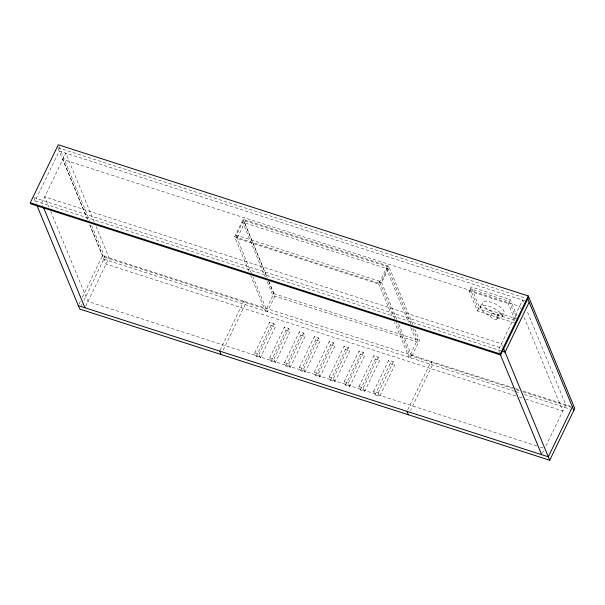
<?xml version="1.0" encoding="UTF-8"?>
<svg xmlns="http://www.w3.org/2000/svg" width="605" height="605" viewBox="0 0 605 605"><rect width="100%" height="100%" fill="white"/><g stroke="black" fill="none" stroke-linecap="round" stroke-linejoin="round"><path stroke-width="0.45" stroke-dasharray="3.02 2.27" d="M79.126 303.952L80.745 300.609M82.363 297.267L102.449 255.718L514.628 388.319M81.365 305.654L82.182 303.96M83.823 300.579L104.756 257.261L91.446 225.037M85.698 306.198L109.066 257.851L96.089 226.444M248.965 271.365L234.672 236.774L243.119 219.305L388.75 266.155L412.958 324.772M245.524 220.961L237.077 238.423L378.738 283.995L387.185 266.533M220.023 350.31L243.777 301.184L245.184 304.602L222.693 351.119M268.771 281.408L273.815 293.629L265.376 311.091L250.75 275.683M254.758 353.01L269.649 322.208L273.868 323.562L275.275 326.98L260.392 357.774L256.172 356.421L254.758 353.01L258.978 354.364L260.392 357.774M256.172 356.421L271.055 325.619L269.649 322.208M258.978 354.364L273.868 323.562M269.686 357.782L284.554 327.025L288.729 328.371L290.143 331.782L275.275 362.539L271.093 361.193L269.686 357.782L273.861 359.128L275.275 362.539M271.093 361.193L285.961 330.436L284.554 327.025M273.861 359.128L288.729 328.371M284.516 362.607L299.422 331.759L303.687 333.136L305.101 336.546L290.188 367.386L285.923 366.017L284.516 362.607L288.782 363.976L290.188 367.386M285.923 366.017L300.836 335.17L299.422 331.759M288.782 363.976L303.687 333.136M299.392 367.401L314.313 336.539L318.601 337.915L320.007 341.333L305.086 372.196L300.806 370.812L299.392 367.401L303.68 368.778L305.086 372.196M300.806 370.812L315.719 339.95L314.313 336.539M303.68 368.778L318.601 337.915M314.366 372.158L329.233 341.394L333.416 342.74L334.83 346.151L319.954 376.923L315.772 375.576L314.366 372.158L318.548 373.504L319.954 376.923M315.772 375.576L330.648 344.805L329.233 341.394M318.548 373.504L333.416 342.74M329.173 376.991L344.094 346.113L348.397 347.497L349.811 350.908L334.883 381.785L330.58 380.401L329.173 376.991L333.476 378.375L334.883 381.785M330.58 380.401L345.508 349.524L344.094 346.113M333.476 378.375L348.397 347.497M394.952 319.077L380.303 283.624L388.75 266.155M344.162 381.74L359.03 350.983L363.197 352.329L364.611 355.74L349.743 386.497L345.568 385.151L344.162 381.74L348.329 383.086L349.743 386.497M345.568 385.151L360.436 354.394L359.03 350.983M348.329 383.086L363.197 352.329M358.962 386.572L373.89 355.702L378.185 357.079L379.592 360.497L364.671 391.367L360.376 389.983L358.962 386.572L363.257 387.949L364.671 391.367M360.376 389.983L375.297 359.113L373.89 355.702M363.257 387.949L378.185 357.079M373.595 391.473L388.682 360.262L393.333 361.76L394.747 365.178L379.66 396.381L375.009 394.883L373.595 391.473L378.246 392.97L379.66 396.381M375.009 394.883L390.096 363.681L388.682 360.262M378.246 392.97L393.333 361.76M414.758 329.135L419.446 340.479L411.007 357.948L396.381 322.533M407.74 409.797L431.108 361.45L432.514 364.868L410.44 410.538M514.621 322.911L477.345 310.917L469.109 290.982L471.068 286.929L510.128 299.498L516.927 315.961M477.345 310.917L479.304 306.864L471.068 286.929M480.302 306.932L482.261 302.878M490.655 316.075L492.614 312.021A12.002 4.243 25.8 0 1 483.13 301.661A12.002 4.243 25.8 0 1 500.698 307.317A12.002 4.243 25.8 0 1 498.165 313.806L496.206 317.859A3.479 1.225 25.8 0 1 494.383 319.266A3.479 1.225 25.8 0 1 490.655 316.075A12.002 4.243 25.8 0 1 481.164 305.714A12.002 4.243 25.8 0 1 498.732 311.371A12.002 4.243 25.8 0 1 496.206 317.859M496.902 318.994L498.86 314.94M514.968 320.015L508.17 303.551L510.128 299.498M502.188 316.43L504.154 312.377M542.443 453.13L543.577 450.793M545.944 445.9L565.819 404.79L526.864 310.478M57.808 147.65L526.002 298.273M525.057 300.897L59.207 151.031L35.082 200.936L500.932 350.802M469.109 290.982L508.17 303.551M479.304 306.864L517.472 319.145M514.794 320.438L478.396 308.731L470.168 288.804L509.221 301.366L516.02 317.829M237.984 236.555L235.995 235.912L243.535 220.318L389.166 267.168L381.626 282.762L379.645 282.127L379.222 281.113L378.322 282.981L392.448 317.202M234.672 236.774L380.303 283.624M33.683 197.555L500.978 347.883M273.815 293.629L419.446 340.479M515.528 388.614L519.12 389.764M522.712 390.921L570.78 406.386M104.756 257.261L266.276 309.223M512.669 388.486L411.907 356.073L398.574 323.781M516.269 389.65L519.869 390.807M523.469 391.964L571.15 407.301M514.621 391.276L103.856 259.137L89.109 223.442M515.52 391.571L520.005 393.008M524.49 394.452L570.258 409.177M515.74 395.889L106.049 264.09L89.918 225.037M519.34 397.046L523.839 398.491M525.609 399.066L562.801 411.029L523.537 315.961M390.096 363.681L394.747 365.178M271.055 325.619L275.275 326.98M285.961 330.436L290.143 331.782M300.836 335.17L305.101 336.546M315.719 339.95L320.007 341.333M330.648 344.805L334.83 346.151M345.508 349.524L349.811 350.908M360.436 354.394L364.611 355.74M375.297 359.113L379.592 360.497M536.801 445.915L87.959 301.517L50.775 211.493M540.318 447.042L543.827 448.169M523.287 301.827L522.576 300.095L498.452 350L499.533 352.617M520.55 308.739L519.559 306.334L62.807 159.395L87.445 219.048M502.536 346.355L501.469 343.761L44.717 196.822L48.99 207.175M410.969 324.023L388.266 269.043L242.635 222.194L265.345 277.173M412.776 328.386L418.539 342.347L272.908 295.497L267.145 281.537M386.277 268.401L408.625 322.51M410.787 327.744L416.558 341.712L409.018 357.305L394.619 322.442M396.767 319.417L381.21 281.748L235.579 234.899L251.499 273.445M244.617 222.829L267.327 277.808M268.771 281.302L274.897 296.14L267.357 311.734L252.958 276.871M243.119 219.305L267.327 277.922M94.289 222.08L65.824 153.156L41.7 203.061L42.781 205.677M59.071 146.652L89.653 220.681M58.156 148.497L87.309 219.078M34.031 198.395L36.164 203.552M498.165 313.806A3.479 1.225 25.8 0 1 496.342 315.213A3.479 1.225 25.8 0 1 492.614 312.021"/><path stroke-width="0.91" d="M528.702 296.979L500.66 354.991L30.666 203.794L30.25 202.781L58.292 144.769L528.286 295.966L574.75 408.458L549.718 460.231L79.731 309.034L36.882 205.292M500.66 354.991L500.244 353.978L528.286 295.966M529.193 302.228L505.069 352.133L502.589 351.331M572.436 406.915L548.311 456.82L78.325 305.623M30.25 202.781L500.244 353.978M527.802 298.847L573.842 410.334M503.678 348.752L549.718 460.231M500.252 354.364L541.694 454.695M406.983 411.355L408.39 414.765M219.653 351.089L221.059 354.5M43.499 207.424L84.942 307.756"/></g></svg>
